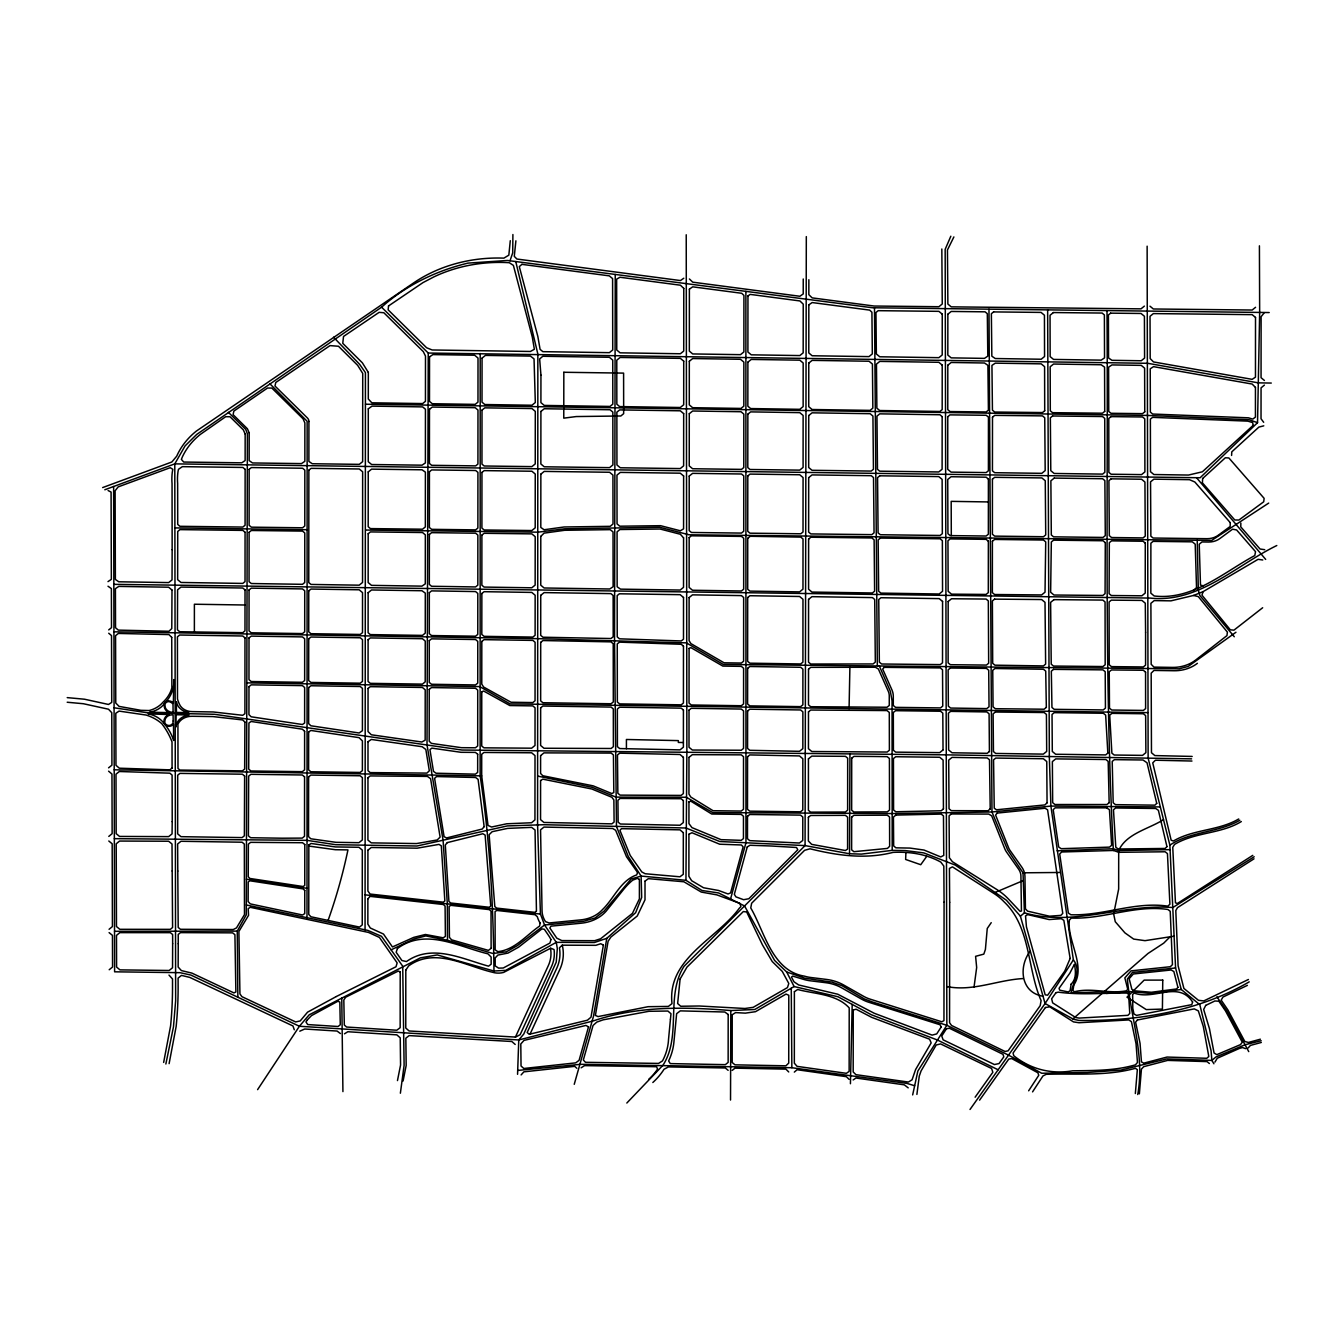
<?xml version="1.0" encoding="UTF-8"?>
<svg xmlns="http://www.w3.org/2000/svg" width="1344" height="1344" viewBox="0 0 1344 1344"><rect width="100%" height="100%" fill="white"/><g stroke="black" fill="none" stroke-linecap="round" stroke-linejoin="round"><path stroke-width="1.5" d="M194.376 631.932L194.393 604.229L245.011 605.002M307.003 917.683L307.138 421.277L269.926 383.83M481.69 775.942L481.706 754.286L483.958 752.455L531.636 752.791L535.013 755.597L534.946 819.84L531.586 822.746L506.671 823.788L491.568 827.03L488.023 825.434L481.673 775.774M626.422 748.709L626.422 739.486L678.334 740.611L678.334 742.442L683.39 742.526M686.23 234.763L686.868 751.901L685.944 880.303L702.005 890.501L718.586 892.954L744.559 905.957L774.564 960.389L786.677 971.981L794.119 986.546L838.001 996.761L871.382 1014.754L937.49 1040.054L998.138 1069.79M730.531 1100.047L730.8 1010.554C684.818 1006.774 637.19 1005.934 593.04 1021.003L518.767 1039.97L299.393 1026.262L190.848 975.055L179.995 972.67L114.61 971.813L113.635 486.494M803.242 278.998L803.225 293.933L799.898 296.268L692.731 282.173L689.405 278.964M808.853 279.72L808.836 294.672L812.162 297.881L874.087 306.029L938.902 306.718L942.262 303.979L941.825 248.993M114.341 838.656L307.037 840.353L335.664 844.704L416.976 846.014L507.31 825.922L543.816 824.712L685.978 828.005L719.796 841.512L805.073 845.594L849.526 853.759L861.454 854.112L892.198 850.366L892.046 700.762L890.35 691.303L879.329 665.969M365.064 929.83L365.434 372.624L359.638 364.342L333.547 337.21M165.866 1064.011L173.477 1026.799L175.644 1000.742L174.787 463.865L185.069 445.922L196.728 434.414L381.578 307.188L428.249 353.035L427.006 744.778L443.083 840.202L447.317 903.588L447.502 940.279L492.878 953.484L506.302 951.821L517.356 945.655L544.572 925.008L583.666 921.262L595.022 918.019L603.96 911.198L631.126 879.01L641.122 876.07L685.944 880.303M849.526 853.759L849.946 753.766M615.233 274.445L614.544 640.836L616.476 826.392L628.219 856.414L641.122 876.07L641.676 897.439L635.645 912.677L606.782 938.33L594.401 942.514L556.282 942.346L505.764 970.351L493.97 971.023L437.254 954.929L420.37 957.869L309.238 1014.787L299.393 1026.262L257.594 1089.648M512.904 234.528L512.719 252.823L509.998 260.803M104.798 489.77L174.787 463.865L1200.125 477.758L1257.53 422.688L1259.664 312.43L1259.412 245.818M849.072 708.691L849.929 665.683M850.433 1083.734L852.197 1004.405M1240.865 523.085L1240.764 526.882L1260.05 549.007L1264.738 549.696M517.558 1074.31L518.767 1039.97L523.757 1034.057L556.231 962.119L557.323 948.595L556.282 942.346L544.572 925.008L540.439 914.071L537.583 824.93L537.852 354.026L515.76 261.559M905.906 852.617L905.638 859.454L920.741 864.713L926.772 856.296M510.283 240.694L508.838 255.158L503.882 258.132A133.946 110.258 2.6 0 0 413.952 282.694L196.375 431.071A82.572 67.956 2.6 0 0 176.736 456.137L171.83 462L102.648 487.586M515.894 240.811L514.282 256.368L516.936 259.039L680.467 280.56L683.794 278.225M1231.591 455.448L1231.793 451.853L1258.891 427.09L1263.78 425.83M1137.73 1094.537C1144.903 1055.342 1130.657 1017.61 1127.398 979.02L1132.354 972.468L1175.58 967.982L1181.258 989.486L1199.806 1004.69L1211.078 1050.739L1211.851 1060.399L1213.918 1063.776M1135.344 1093.529L1137.343 1069.639L1135.378 1068.312C1106.431 1076.292 1075.922 1073.369 1046.254 1074.31L1042.961 1075.939L1032.562 1091.882M1139.359 1093.865L1141.442 1069.068L1143.744 1066.666L1167.634 1060.399L1207.063 1061.609L1209.382 1063.524M916.894 1094.419L919.262 1076.141L921.077 1070.916L936.214 1044.994L940.582 1043.918L991.603 1068.497L992.846 1072.277L975.122 1097.208M400.378 1093.226L404.107 1065.338L402.713 966.202L381.494 936.298L367.886 930.418L246.322 904.982M974.014 987.235L976.668 967.495L975.593 956.323L983.825 954.122L985.404 949.435L987.252 928.469L991.234 922.656M606.782 938.33L593.527 1016.148L574.241 1084.322M163.649 1062.432L170.587 1025.875A570.276 469.426 2.6 0 0 172.519 987.554L172.519 978.986L168.991 975.089M169.109 1063.642L176.148 1026.497A575.887 474.029 2.6 0 0 178.13 987.638L178.097 978.13L181.474 975.391L189.756 977.39L292.958 1025.959L294.286 1029.756M397.471 1080.593L400.562 1065.019L400.226 1037.837L396.833 1034.846L347.827 1031.738L344.467 1033.822M403.082 1080.996L406.174 1065.456L405.838 1038.19L409.147 1035.602L511.829 1041.499L515.206 1044.456M912.66 1094.906L917.868 1071.017L946.848 1025.287L945.168 249.346L950.83 236.225M730.565 898.951L745.954 842.755L745.886 291.362M1262.772 559.994L1258.085 559.322L1203.098 591.646L1201.956 595.174L1230.331 629.815L1233.926 630.168L1262.671 607.74M1169.364 937.524L1163.702 943.169L1148.011 953.467L1072.915 1018.92M1029.991 951.434C1018.231 967.176 1020.919 992.712 1042.927 996.206M515.424 1037.081L548.318 965.647A41.479 34.154 2.6 0 0 550.486 948.326M530.057 1034.107L559.86 969.394A53.827 44.302 2.6 0 0 562.279 945.185M953.887 236.93L947.453 249.95L947.873 304.046L951.233 306.852L1141.022 308.851L1144.382 306.113M237.854 997.248L237.25 931.123L246.305 914.76L247.38 433.759L245.75 429.391L228.396 412.339M1214.926 1062.13L1217.244 1058.266L1239.504 1048.387L1242.545 1047.564L1245.586 1048.656M1047.648 309.876L1049.328 756.538L1050.89 806.081L1073.369 959.885L1045.078 1003.531L970.015 1109.472M1028.647 1090.807L1038.778 1075.267L1037.854 1072.747L1011.746 1058.585L1008.773 1059.072L979.591 1100.148M1264.183 312.833L1261.109 316.697L1261.058 377.698L1264.418 380.47M1248.156 1047.967L1250.424 1045.414L1261.327 1042.457M521.119 1074.914L523.874 1071.84L574.711 1066.346L576.845 1068.278M626.825 1103.038L662.962 1065.254C681.878 1036.006 665.263 995.753 684.029 966.319L805.073 845.594L806.316 236.594M1193.388 590.654L1196.53 587.58L1195.202 544.186L1192.33 541.834L1153.135 541.363L1150.884 543.178L1150.834 593.158L1154.194 595.98C1192.666 600.482 1223.342 572.527 1254.792 555.542L1255.531 551.678L1236.598 529.956L1232.566 529.2L1219.814 538.591A16.817 13.843 2.6 0 1 1208.542 542.035L1201.973 541.951L1199.234 544.236L1200.494 585.11L1203.266 585.833M794.321 1072.109L797.093 1069.723L846.367 1076.678L849.139 1079.366M1249.214 981.859C1197.739 1011.797 1137.763 1021.154 1078.963 1020.449L1073.503 1019.256L1045.078 1003.531L1020.415 916.205L1024.414 912.862C1073.654 927.108 1123.03 903.454 1172.774 907.553L1254.187 856.75M109.082 929.292L112.426 926.537L112.174 843.797L108.797 841.008M108.797 836.405L112.14 833.633L111.955 774.043L108.595 771.17M1264.418 385.09L1261.058 387.862L1261.025 418.74L1263.679 422.302M109.2 969.746L112.56 967.025L112.459 935.39L109.099 932.618M1255.582 307.289L1252.188 310.027L1153.354 308.986L1149.977 306.18M108.713 629.899L111.502 627.665L111.384 588.588L108.007 586.236M732.178 1070.412L734.983 1068.161L785.921 1069.135L788.726 1071.958M108.578 767.844L111.922 765.173L111.77 712.706L108.494 709.212L83.412 703.735L67.2 702.24M536.458 911.148L534.811 912.341L496.591 908.09L494.81 906.528L489.132 834.691L492.19 831.684L507.595 828.391L531.636 827.366L535.046 830.004L536.441 910.795M1235.959 632.251L1188.214 666.439L1179.158 668.825L723.358 664.474L686.364 642.869L539.146 638.686L113.921 631.814M853.171 1079.938L855.943 1078.022L904.327 1084.843L908.208 1087.867M107.99 581.616L111.35 579.365L111.082 492.072L108.091 490.543M1268.702 503.093L1211.65 540.422L689.018 534.778L659.77 527.268L564.631 528.797L538.02 532.174L365.669 530.04M581.129 1067.808L584.573 1065.624L656.561 1066.716L657.569 1069.068A60.766 50.014 2.6 0 1 648.665 1079.366M1252.776 855.372L1177.294 903.521L1175.446 902.798L1172.758 847.325L1174.505 844.452C1195.018 832.003 1220.99 834.036 1241.318 821.554M1254.019 858.816L1177.478 907.637L1175.798 910.594L1178.1 965.782L1183.896 988.445L1198.512 1000.339L1203.804 1000.91L1248.425 979.49M1276.8 545.53C1236.11 565.286 1198.562 603.372 1150.178 598.08L113.82 584.338M794.119 986.546L754.774 1009.495L730.8 1010.554M1175.58 967.982L1169.868 845.124C1191.036 831.046 1218.235 832.793 1239.84 820.26M336.202 996.593L307.574 1012.15L300.199 1020.936L295.646 1021.944L241.937 996.677L239.938 993.905L238.896 931.442L248.556 915.331L248.186 908.678L250.253 907.301L368.458 932.417L379.411 937.44L397.152 962.909L395.993 966.756L336.386 996.492M1238.698 818.966C1218.756 830.844 1193.539 829.13 1173.413 841.008L1171.162 840.218L1152.732 762.854L1155.437 760.217L1191.96 761.04M1163.501 819.638C1148.734 829.046 1126.289 833.465 1118.695 850.534L1118.662 889.022L1113.672 914.004L1115.268 921.732L1124.945 932.887L1133.681 939.086L1145.021 940.666L1174.102 936.18M1247.383 985.37L1222.939 997.08L1221.175 1000.104L1227.946 1010.016L1244.813 1041.482L1248.391 1042.457L1260.386 1039.198M391.104 949.838L414.372 938.868L425.796 935.928L447.502 940.279M299.779 1031.184L304.752 1029L337.075 1031.05L340.435 1033.57M995.4 892.315L1023.288 880.555M1193.522 595.459L1198.31 596.618L1227.391 632.117L1226.954 635.611L1195.757 659.971A33.634 27.686 2.6 0 1 1172.388 667.397L1153.975 667.111L1151.17 664.306L1150.884 603.322L1154.227 600.6L1170.943 600.852L1193.522 595.459L1203.098 591.646M1261.176 1040.726L1245.031 1044.758L1215.984 1056.938L1211.851 1060.399L1166.911 1058.887L1120.896 1070.076L1087.246 1072.495L1041.684 1073.251L1008.521 1055.124L946.848 1025.287L872.054 1001.851L864.377 998.962L842.1 985.74L831.986 982.111L805.056 978.264L786.677 971.981M1023.086 978.566C997.332 979.978 972.888 991.754 946.764 986.563M1181.258 989.486L1151.119 993.518L1129.918 991.603L1106.566 993.418L1101.761 991.872L1071.269 992.813C1072.646 981.91 1082.004 970.855 1073.369 959.885M517.692 1070.446L580.81 1064.297L791.851 1067.724L906.847 1083.382L914.659 1085.734M1057.09 850.802L1113.269 848.719L1118.695 850.534L1170.07 849.66M988.982 309.17L991.973 811.978L1007.63 849.878L1023.019 872.81L1060.097 872.474M114.526 931.308L237.25 931.123M1107.07 807.862L1055.174 807.828L1053.209 809.676L1058.669 846.989L1061.172 848.686L1109.506 847.123L1111.639 845.275L1109.438 809.71L1106.633 807.862M1113.907 850.45L1061.659 851.995L1059.694 853.978L1068.362 913.03L1070.866 914.76C1103.76 915.919 1134.571 901.32 1167.751 906.142L1169.902 904.277L1167.449 853.608L1165.13 851.777L1118.796 852.314L1113.101 850.315M1160.309 806.921L1050.89 806.081L991.973 811.978L892.214 813.557L712.757 812.599L686.347 797.244L615.922 797.11L592.301 787.349L537.734 776.11M428.249 353.035L1147.759 363.3L1258.303 382.855L1271.29 383.057M1269.206 312.547L872.441 307.759L507.41 260.467L467.93 263.122A193.586 159.348 2.6 0 0 381.578 307.188M174.888 527.906L307.121 529.704M988.378 501.934L951.182 501.362L951.3 535.601M246.826 682.87L479.741 686.599L510.031 703.886L1147.776 712.622M892.198 850.366L905.234 850.567L923.798 852.919L955.214 865.066L1006.404 900.228L1020.415 916.205M365.484 404.225L1147.474 415.43L1248.979 419.681L1257.53 422.688M1191.59 758.856L946.26 754.858L461.966 750.036L214.385 714.286L147.37 712.757L114.072 707.784M114.206 769.81L480.127 775.841C490.073 840.487 493.282 905.772 493.97 971.023M1192.162 756.437L1154.849 755.58L1151.472 752.741L1151.17 673.159L1153.975 670.438L1174.018 670.74A33.634 27.686 2.6 0 0 1197.386 663.314M67.217 697.62L84.504 699.216L108.478 704.458L111.737 702.408L111.518 635.594L108.713 633.226M308.834 846.065L335.311 849.71L347.945 849.895A780.494 642.449 2.6 0 1 328.087 920.422M365.131 894.852L540.439 914.071M246.372 879.228L307.02 888.317M728.146 1070.345L725.34 1067.976L668.455 1066.901L664.037 1069.253A79.464 65.402 2.6 0 1 652.831 1082.508M1196.53 477.708L1265.678 559.406M1234.296 636.754L1199.873 595.526L1198.327 590.117L1197.218 540.271M1216.874 996.811L1226.669 1010.873L1248.744 1051.613M1169.868 845.124L1148.129 758.15L1147.138 246.17M1113.269 848.719C1103.978 669.514 1108.279 490.006 1107.002 310.598M1023.019 872.81L1024.414 912.862M341.762 997.886L342.922 1091.614M877.313 665.952L874.49 307.793M480.127 775.841L480.194 353.506M791.263 988.21L791.851 1067.724M172.183 870.979L172.586 927.494L170.352 929.342L119.834 929.309L116.474 926.537L116.206 843.814L119.566 841.058L168.638 841.226L172.015 844.015L172.183 870.979M177.778 871.046L178.198 927.444L180.449 929.292L233.268 929.527L236.494 927.898L244.49 914.575L244.339 844.099L242.105 842.218L180.97 841.277L177.626 843.998L177.778 871.046M244.978 637.862L244.91 713.698L242.693 715.294L213.242 711.967L192.242 711.614A13.255 10.903 2.6 0 1 179.424 704.189A40.135 33.046 2.6 0 1 177.492 698.964L177.425 636.838L179.676 635.023L242.743 635.998L244.978 637.862M245.028 589.898L244.978 630.857L242.743 632.671L179.676 631.714L177.442 629.832L177.593 589.798L180.97 587.076L242.777 588.017L245.028 589.898M245.062 532.258L245.028 581.599L242.777 583.414L180.986 582.473L177.643 579.65L177.727 531.451L179.962 529.62L242.827 530.393L245.062 532.258M245.129 469.325L245.078 525.235L242.827 527.066L179.962 526.31L177.71 524.429L177.643 483.454A76.961 63.353 2.6 0 1 178.046 471.425L178.45 469.342L182.364 466.654L242.878 467.443L245.129 469.325M245.162 433.994L245.129 460.555L241.769 462.823L183.708 462.05L181.39 459.396L182.246 457.212A76.961 63.353 2.6 0 1 200.323 434.414L225.658 416.724L230.009 416.741L243.348 429.895L245.162 433.994M248.976 686.666L248.942 714.605L251.16 716.789L302.4 724.517L304.618 723.005L304.651 687.506L302.417 685.625L251.21 684.852L248.976 686.666M249.01 637.93L248.976 679.644L251.21 681.526L302.417 682.298L304.651 680.501L304.685 638.786L302.45 636.905L251.261 636.115L249.01 637.93M249.06 589.966L249.026 630.907L251.261 632.789L302.45 633.578L304.702 631.764L304.735 590.806L302.501 588.924L251.294 588.151L249.06 589.966M249.11 532.308L249.06 581.65L251.294 583.531L302.501 584.321L304.735 582.506L304.786 532.98L302.534 531.098L251.345 530.494L249.11 532.308M249.161 469.375L249.11 525.286L251.345 527.167L302.551 527.789L304.786 525.958L304.836 470.114L302.602 468.233L251.395 467.561L249.161 469.375M249.194 432.835L249.161 460.606L252.521 462.958L301.476 463.596L304.853 461.328L304.87 422.923L303.072 418.824L271.858 388.063L267.49 388.046L233.839 411.113L233.1 414.658L247.38 428.736L249.194 432.835M304.567 776.849L304.517 836.254L302.282 838.102L282.072 838.202L250.639 837.732L248.405 835.85L248.657 776.126L250.908 774.312L302.333 774.984L304.567 776.849M304.618 731.371L304.584 769.843L302.333 771.658L250.925 770.986L248.69 769.104L248.926 722.971L251.143 721.476L302.4 729.204L304.618 731.371M304.752 890.518L304.735 913.601L302.551 914.995L250.303 903.89L248.136 901.572L248.22 881.916L249.883 880.79L303.089 888.888L304.752 890.518M304.786 844.553L304.752 885.41L303.106 886.536L249.883 878.455L248.237 876.809L248.371 844.15L250.622 842.352L302.551 842.722L304.786 844.553M308.616 776.899L308.549 836.606L310.766 838.774L336 842.335L358.949 842.688L362.326 839.966L362.376 777.655L360.142 775.774L336 775.421L310.85 775.085L308.616 776.899M308.65 731.976L308.616 769.894L310.85 771.758L360.142 772.447L362.376 770.633L362.41 740.93L359.083 737.654L310.867 730.464L308.65 731.976M308.683 687.574L308.65 723.61L310.867 725.777L359.1 732.984L362.41 730.716L362.443 688.38L360.209 686.515L310.934 685.759L308.683 687.574M308.734 638.837L308.683 680.551L310.934 682.433L360.209 683.189L362.46 681.374L362.494 639.66L360.259 637.778L310.968 637.022L308.734 638.837M308.767 590.873L308.734 631.831L310.968 633.696L360.259 634.452L362.494 632.638L362.527 592.62L359.167 589.798L311.018 589.058L308.767 590.873M308.868 470.165L308.767 582.557L311.018 584.438L359.184 585.178L362.544 582.456L362.645 471.794L359.285 468.972L311.119 468.35L308.868 470.165M308.918 421.495L308.885 461.395L312.245 463.747L359.285 464.352L362.645 461.63L362.729 373.43L357.672 365.35L338.486 346.248L330.019 345.61L275.772 382.502L274.982 386.014L307.322 417.883A6.72 5.544 2.6 0 1 308.918 421.495M308.834 845.006L308.767 914.458L310.951 916.776L359.52 927.091L362.242 924.907L362.309 850.114L358.949 847.291L335.563 846.938L311.052 843.478L308.834 845.006M367.87 898.884L367.853 924.118L370.322 928.015L383.477 934.046L392.448 946.949L413.75 937.373L425.41 934.483L443.218 937.81L445.385 936.382L445.082 906.074L443.402 904.512L370.104 896.364L367.87 898.884M367.92 850.198L367.886 891.022L370.104 894.046L443.268 902.177L444.847 900.967L441.319 845.863L439.018 844.385L417.178 848.182L371.28 847.493L367.92 850.198M367.97 777.739L367.92 840.05L371.28 842.873L416.539 843.562L437.203 839.966L440.11 837.11L430.601 778.73L427.426 776.412L370.222 775.925L367.97 777.739M368.004 741.737L367.987 770.717L370.222 772.598L426.888 773.102L429.324 770.818L425.846 749.498L422.167 746.726L371.33 739.452L368.004 741.737M368.054 688.481L368.021 731.539L371.33 734.782L421.831 742.006L425.158 740.174L425.208 689.808L422.402 687.456L370.306 686.666L368.054 688.481M368.105 639.744L368.054 681.458L370.306 683.34L422.402 684.13L425.208 681.862L425.242 641.071L422.436 638.719L370.339 637.93L368.105 639.744M368.138 592.704L368.105 632.722L370.339 634.603L422.453 635.393L425.258 633.125L425.292 593.107L421.932 590.738L371.498 589.982L368.138 592.704M368.189 533.736L368.155 582.54L371.515 585.362L421.932 586.135L425.292 583.867L425.342 534.878L422.537 532.526L370.44 531.922L368.189 533.736M368.239 471.862L368.189 526.73L370.44 528.595L422.537 529.2L425.342 526.932L425.393 472.147L422.033 469.795L371.599 469.14L368.239 471.862M368.29 408.845L368.256 461.714L371.616 464.52L422.033 465.175L425.393 462.924L425.443 409.248L422.638 406.896L372.019 406.123L368.29 408.845M368.323 372.389L368.306 399L371.834 402.797L422.638 403.57L425.443 401.318L425.494 356.093L423.31 351.641L383.846 312.749L379.109 312.346L343.526 336.454L342.77 343.342L362.376 362.83L368.323 372.389M400.21 971.93L400.159 1027.673L396.799 1030.226L346.584 1027.034L344.316 1025.035L343.829 999.986L345.694 997.198L398.311 971.04L400.21 971.93M405.804 970.066L405.77 1028.026L409.114 1030.982L515.575 1037.081L520.128 1034.712L551.46 966.655A44.856 36.91 2.6 0 0 554.064 949.553L550.738 948.192L503.58 972.434A16.817 13.843 2.6 0 1 492.458 972.25C465.394 965.849 434.885 947.016 408.677 965.882L405.804 970.066M429.24 689.405L429.19 741.216L431.407 743.383L461.412 747.684L475.44 747.785L477.691 745.954L477.725 690.144L475.49 688.262L431.474 687.59L429.24 689.405M429.274 640.668L429.24 682.382L431.491 684.264L475.49 684.936L477.742 683.122L477.775 641.407L475.541 639.526L431.525 638.854L429.274 640.668M429.324 592.704L429.29 633.662L431.525 635.544L475.541 636.199L477.775 634.402L477.809 593.443L475.574 591.562L431.558 590.89L429.324 592.704M429.374 534.475L429.324 584.388L431.575 586.27L475.574 586.942L477.826 585.127L477.859 535.063L475.625 533.198L431.609 532.661L429.374 534.475M429.425 471.744L429.374 527.47L431.609 529.334L475.625 529.872L477.876 528.058L477.926 472.382L475.675 470.501L431.676 469.93L429.425 471.744M429.475 409.315L429.425 463.428L431.676 465.31L475.675 465.881L477.926 464.066L477.977 410.054L475.171 407.702L432.281 407.047L429.475 409.315M429.526 356.866L429.492 401.369L432.281 403.721L475.171 404.376L477.977 402.108L478.01 358.058L474.65 355.236L432.886 354.598L429.526 356.866M477.674 754.253L477.658 772.363L475.423 774.161L436.01 773.22L433.474 771.338L429.946 749.633L431.861 748.121L461.009 752.304L475.44 752.405L477.674 754.253M481.757 691.824L481.723 745.987L483.958 747.835L531.653 748.188L535.013 745.433L535.046 707.767L532.812 705.886L509.813 705.55L483.638 691.018L481.757 691.824M481.807 641.474L481.774 684.163L483.638 687.053L511.022 702.24L532.812 702.576L535.046 700.762L535.097 642.281L532.862 640.399L484.058 639.66L481.807 641.474M481.858 593.51L481.807 634.452L484.058 636.334L532.862 637.073L535.114 635.258L535.147 595.241L531.787 592.418L484.092 591.696L481.858 593.51M481.891 535.114L481.858 585.194L484.092 587.076L531.787 587.798L535.147 585.077L535.198 536.676L531.838 533.87L484.142 533.299L481.891 535.114M481.958 472.433L481.908 528.091L484.142 529.973L531.838 530.544L535.198 527.822L535.248 474.046L531.888 471.24L484.193 470.618L481.958 472.433M482.009 410.105L481.958 464.117L484.193 465.998L531.888 466.62L535.248 463.898L535.298 411.382L531.938 408.559L484.814 407.854L482.009 410.105M482.059 358.126L482.009 402.175L484.814 404.527L531.938 405.233L535.315 402.528L534.038 358.898L530.443 356.093L485.419 355.404L482.059 358.126M540.59 780.562L540.557 819.622L543.917 822.461L611.873 823.855L614.107 822.058L613.872 799.949L611.839 797.261L591.83 788.995L542.774 779.15L540.59 780.562M540.607 755.63L540.59 773.455L542.774 775.74L593.174 785.854L611.806 793.548L613.805 792.54L613.435 754.958L611.167 753.094L543.967 752.875L540.607 755.63M540.658 707.851L540.624 745.466L543.984 748.255L611.15 748.49L613.385 746.642L613.318 708.96L611.083 707.078L542.892 706.037L540.658 707.851M540.708 642.365L540.658 700.846L542.892 702.727L611.066 703.752L613.318 701.938L613.217 643.776L610.966 641.861L542.942 640.55L540.708 642.365M540.742 595.325L540.708 635.342L542.959 637.224L610.966 638.534L613.2 636.754L613.133 595.493L610.882 593.611L544.118 592.603L540.742 595.325M540.792 536.357L540.758 585.161L544.118 587.983L609.756 588.991L613.116 586.723L613.032 531.922L610.226 529.654L564.631 530.292L544.102 533.131L540.792 536.357M540.859 474.13L540.809 527.436L544.102 529.754L564.11 526.982L610.21 526.327L613.015 523.992L612.931 475.07L609.571 472.265L544.219 471.408L540.859 474.13M540.91 411.466L540.859 463.966L544.219 466.788L609.554 467.645L612.914 464.923L612.83 412.104L610.025 409.752L544.27 408.744L540.91 411.466M540.943 375.127L540.91 402.612L544.27 405.418L610.008 406.426L612.814 404.158L612.746 360.108L609.37 357.286L542.791 356.278L539.65 358.982L540.943 375.127M563.825 372.271L563.774 418.152L576.24 416.556L620.861 415.985L623.666 413.65L623.599 373.111L563.825 372.271M639.408 879.413L639.391 898.867L632.453 913.366L600.617 938.767L594.686 940.682L561.792 940.582L556.769 938.129L549.847 927.982L550.956 926.15L581.28 923.194A36.557 30.089 2.6 0 0 605.942 911.4L624.17 888.737A74.323 61.186 2.6 0 1 632.722 880.152L637.392 878.354L639.408 879.413M645.019 881.126L645.002 899.825L637.241 916.037L610.898 937.054L608.11 941.237L595.392 1015.409L598.063 1016.585L648.144 1006.69L668.371 1006.421L672 1003.615C667.01 958.474 716.47 939.288 739.234 908.309L740.914 906.629L739.956 903.37L716.906 894.886L701.282 892.08L683.911 881.782L648.362 878.657L645.019 881.126M683.323 832.692L683.273 874.322L679.93 876.792L645.154 873.734L641.794 871.937L630.218 855.439L619.937 830.374L621.449 828.66L679.963 829.853L683.323 832.692M683.34 800.587L683.323 822.545L679.963 825.25L620.39 824.023L618.139 822.142L617.921 800.285L620.138 798.437L681.106 798.722L683.34 800.587M683.374 757.344L683.357 793.565L681.106 795.413L620.105 795.127L617.854 793.262L617.467 754.975L619.685 753.178L680.014 754.488L683.374 757.344M683.424 710.035L683.39 747.18L680.03 749.885L619.668 748.558L617.417 746.676L617.35 709.027L619.601 707.213L681.19 708.154L683.424 710.035M683.474 646.195L683.424 703.013L681.19 704.827L619.584 703.886L617.35 702.005L617.249 643.91L619.483 642.146L681.24 644.28L683.474 646.195M683.525 597.492L683.491 639.19L681.24 640.954L619.483 638.82L617.232 636.905L617.165 595.61L619.399 593.796L680.165 594.67L683.525 597.492M683.575 537.852L683.525 587.345L680.165 590.05L620.525 589.142L617.148 586.79L617.064 531.871L619.853 529.536L660.072 529.015L680.35 534.257L683.575 537.852M683.626 475.994L683.575 528.847L680.35 530.779L660.593 525.689L619.853 526.21L617.047 523.925L616.963 475.121L620.323 472.399L680.266 473.189L683.626 475.994M683.676 413.633L683.626 465.847L680.266 468.569L620.323 467.779L616.946 464.974L616.862 412.154L619.651 409.903L680.316 410.81L683.676 413.633M683.726 361.183L683.693 404.779L680.316 407.501L619.651 406.577L616.846 404.225L616.778 360.175L620.138 357.454L680.366 358.361L683.726 361.183M683.777 288.422L683.726 351.036L680.366 353.758L620.122 352.834L616.762 350.011L616.644 279.132L619.97 277.25L680.45 285.214L683.777 288.422M688.918 834.254L688.884 876.305L691.639 880.706L703.55 887.762L718.586 890.484L728.028 893.962L730.582 892.92L743.131 846.838L741.367 844.973L719.678 844.217L691.942 832.742L688.918 834.254M688.951 801.864L688.934 823.586L691.958 827.618L721.022 839.647L741.199 840.336L743.45 838.572L743.467 816.262L741.233 814.397L711.749 814.027L690.766 801.142L688.951 801.864M688.985 757.411L688.951 794.069L690.766 797.026L713.059 810.718L741.233 811.07L743.467 809.256L743.518 756.706L741.283 754.858L692.345 754.656L688.985 757.411M689.018 710.119L689.002 747.264L692.362 750.036L741.283 750.238L743.518 748.406L743.551 710.942L741.317 709.061L691.27 708.305L689.018 710.119M689.086 648.43L689.035 703.097L691.27 704.978L741.317 705.734L743.568 703.92L743.602 668.254L741.35 666.372L722.82 666.086L690.934 647.64L689.086 648.43M689.119 597.576L689.086 640.702L690.934 643.625L724.063 662.794L741.35 663.046L743.602 661.231L743.652 597.492L741.418 595.61L692.496 594.854L689.119 597.576M689.17 537.617L689.136 587.429L692.496 590.251L741.418 590.99L743.669 589.176L743.702 538.272L741.468 536.407L691.421 535.802L689.17 537.617M689.22 476.078L689.186 530.594L691.421 532.476L741.468 533.081L743.719 531.25L743.753 475.86L741.518 473.995L692.597 473.357L689.22 476.078M689.287 413.717L689.237 465.914L692.597 468.737L741.518 469.375L743.77 467.561L743.82 414.086L741.014 411.734L692.647 411.012L689.287 413.717M689.321 361.267L689.287 404.863L692.647 407.686L741.014 408.425L743.82 406.157L743.854 362.107L740.494 359.285L692.698 358.546L689.321 361.267M689.388 289.162L689.338 351.12L692.698 353.942L740.494 354.665L743.87 351.943L743.921 295.411L741.703 293.278L692.714 286.826L689.388 289.162M728.179 1014.502L728.146 1062.398L725.34 1064.65L670.27 1063.608L668.623 1060.97A80.119 65.94 2.6 0 0 673.915 1042.138L676.637 1013.678L680.266 1010.873L724.836 1012.015L728.179 1014.502M732.228 1014.737L732.178 1062.482L734.983 1064.834L785.921 1065.809L788.726 1063.087L788.794 995.266L786.055 994.073L755.462 1011.696L745.332 1013.141L735.588 1012.603L732.228 1014.737M747.499 816.312L747.482 838.723L749.717 840.638L799.394 843.024L802.754 840.454L802.788 817.001L800.537 815.119L749.75 814.498L747.499 816.312M747.55 756.722L747.499 809.306L749.75 811.171L800.537 811.81L802.788 809.978L802.838 758.772L799.478 755.933L749.801 754.925L747.55 756.722M747.6 711.01L747.566 748.423L749.801 750.305L799.478 751.33L802.838 748.625L802.872 711.85L800.638 709.968L749.834 709.195L747.6 711.01M747.634 668.321L747.6 703.987L749.834 705.869L800.638 706.642L802.872 704.827L802.906 669.161L800.671 667.279L749.868 666.506L747.634 668.321M747.684 597.542L747.634 661.298L749.868 663.18L800.671 663.953L802.922 662.138L802.973 599.306L799.613 596.484L749.935 595.728L747.684 597.542M747.734 538.322L747.701 589.243L749.935 591.125L799.613 591.881L802.973 589.159L803.023 538.994L800.789 537.113L750.238 536.29L747.734 538.322M747.802 475.927L747.751 531.3L749.986 533.182L800.789 533.786L803.023 531.972L803.074 477.574L799.714 474.751L750.036 474.096L747.802 475.927M747.852 414.154L747.802 467.611L750.036 469.493L799.714 470.131L803.09 467.41L803.124 415.447L799.764 412.642L750.658 411.886L747.852 414.154M747.886 362.158L747.852 406.207L750.658 408.559L799.764 409.315L803.141 406.594L803.174 362.998L799.814 360.175L751.262 359.436L747.886 362.158M747.953 295.949L747.902 352.01L751.262 354.833L799.814 355.572L803.174 352.85L803.225 304.13L799.898 300.938L750.17 294.386L747.953 295.949M794.388 991.67L794.338 1063.205L797.11 1066.363L846.367 1073.318L849.139 1071.403L849.206 1007.916C836.59 993.972 814.968 994.106 797.698 989.503L794.388 991.67M808.382 817.32L808.366 840.991L811.658 844.368L845.393 850.517L847.594 849.072L847.627 817.186L845.376 815.338L810.634 815.472L808.382 817.32M808.433 758.873L808.399 810.314L810.634 812.146L845.376 812.011L847.627 810.163L847.678 758.167L845.426 756.319L811.793 756.118L808.433 758.873M808.483 711.883L808.45 748.726L811.81 751.514L887.158 752.035L889.392 750.204L889.291 712.454L887.04 710.573L810.718 710.035L808.483 711.883M808.517 669.194L808.483 704.861L810.718 706.709L887.04 707.246L889.274 705.432L889.258 695.89A16.817 13.843 2.6 0 0 888.216 691.118L878.388 669.01L875.364 667.262L810.751 667.346L808.517 669.194M808.567 599.39L808.517 662.172L810.751 664.02L873.079 663.953L875.314 662.105L874.709 599.474L872.441 597.593L811.944 596.669L808.567 599.39M808.618 539.062L808.584 589.243L811.944 592.066L872.39 592.973L874.625 591.175L874.121 539.851L871.87 537.97L810.869 537.23L808.618 539.062M808.685 477.641L808.634 532.039L810.869 533.921L871.836 534.643L874.054 532.829L873.516 477.574L871.265 475.692L812.045 474.919L808.685 477.641M808.735 415.548L808.685 467.494L812.045 470.299L871.214 471.072L873.449 469.258L872.928 416.052L870.106 413.7L812.095 412.826L808.735 415.548M808.769 363.082L808.735 406.678L812.095 409.5L870.072 410.374L872.844 408.122L872.424 364.056L869.03 361.234L812.146 360.377L808.769 363.082M808.819 304.87L808.786 352.934L812.146 355.757L868.98 356.614L872.323 353.892L871.92 312.245L869.686 310.111L812.162 302.551L808.819 304.87M851.659 817.169L851.626 849.811L853.86 851.693L887.443 848.417L889.644 846.283L889.56 817.018L887.326 815.186L853.894 815.304L851.659 817.169M851.71 758.201L851.659 810.146L853.894 811.994L887.309 811.86L889.543 810.012L889.409 758.52L887.174 756.638L872.374 756.47L853.944 756.37L851.71 758.201M853.238 1010.033L853.188 1071.958L855.943 1074.662L908.376 1082.054L912.072 1079.803L915.6 1069.555L931.174 1042.894L929.578 1039.198L871.634 1017.324L856.094 1009.21L853.238 1010.033M942.161 416.64L942.11 469.241L938.75 471.962L879.732 471.19L877.481 469.308L876.96 416.119L879.749 413.851L939.926 414.758L942.161 416.64M942.211 365.114L942.178 409.618L939.926 411.449L879.715 410.525L876.876 408.173L876.456 364.123L879.799 361.402L938.851 362.292L942.211 365.114M942.245 314.143L942.211 354.967L938.851 357.672L879.749 356.782L876.355 353.959L875.952 312.514L878.186 310.682L938.885 311.338L942.245 314.143M942.564 601.44L942.514 662.777L940.262 664.608L881.597 664.003L879.346 662.122L878.741 599.542L880.958 597.727L939.204 598.618L942.564 601.44M944.076 902.194L943.958 1020.6L941.858 1021.793L869.534 998.962A32.508 26.762 2.6 0 1 863.52 996.257L843.763 985.051A40.37 33.23 2.6 0 0 826.56 979.44L810.902 977.508A32.508 26.762 2.6 0 1 804.535 976.164C772.027 971.023 764.669 931.778 750.758 907.956L751.632 903.252L804.602 850.298L810.029 848.786C837.396 855.574 865.267 859.488 893.054 852.382C909.619 851.558 926.1 853.994 940.783 862.075L943.824 866.09L944.076 902.194M947.772 416.707L947.722 469.308L951.082 472.13L986.16 472.584L988.411 470.77L988.445 417.144L986.21 415.279L950.006 414.876L947.772 416.707M947.806 365.198L947.772 409.685L950.006 411.55L986.194 411.953L988.411 410.122L987.907 365.35L984.514 362.998L951.182 362.477L947.806 365.198M947.856 314.194L947.822 355.051L951.182 357.874L984.463 358.378L987.806 356.11L987.319 313.69L985.068 311.825L951.216 311.455L947.856 314.194M948.175 601.49L948.125 662.827L950.359 664.709L986.429 665.078L988.663 663.247L988.327 600.919L986.076 599.054L951.535 598.752L948.175 601.49M949.67 902.261L949.57 1022.666L951.518 1025.455L1005.026 1051.462L1008.084 1050.84L1040.189 1005.682L1041.096 1000.608C1027.068 968.722 1030.898 927.091 1004.002 901.757A56.062 46.15 2.6 0 0 993.166 892.97L952.459 866.88L949.435 868.409L949.67 902.261M988.361 541.229L988.31 592.62L986.076 594.434L951.518 594.149L948.158 591.343L947.957 540.742L950.191 538.91L986.126 539.347L988.361 541.229M988.394 479.086L988.361 534.206L986.126 536.021L950.191 535.601L947.94 533.719L947.738 479.472L951.082 476.734L986.16 477.204L988.394 479.086M992.393 541.279L992.359 592.654L994.594 594.518L1041.634 594.922L1045.027 592.183L1045.716 541.918L1043.498 540.036L994.644 539.448L992.393 541.279M992.426 479.136L992.41 534.257L994.644 536.122L1043.482 536.726L1045.716 534.895L1045.262 480.749L1041.886 477.926L994.678 477.322L992.426 479.136M992.494 417.194L992.443 470.82L994.678 472.702L1041.835 473.323L1045.178 470.585L1044.742 417.749L1042.49 415.884L994.728 415.363L992.494 417.194M1145.273 543.11L1145.239 593.057L1141.879 595.795L1111.337 595.526L1109.102 593.662L1109.321 542.69L1111.572 540.859L1143.038 541.246L1145.273 543.11M1145.558 672.151L1145.609 708.607L1143.374 710.422L1111.74 710.035L1109.489 708.154L1109.237 671.782L1111.471 669.95L1143.324 670.27L1145.558 672.151M1145.592 632.318L1145.575 665.129L1143.324 666.943L1111.454 666.624L1109.22 664.759L1109.086 601.978L1111.337 600.146L1141.896 600.415L1145.29 603.204L1145.592 632.318M1255.447 387.408L1255.43 417.094L1252.776 419.093L1248.442 417.816L1152.598 414.036L1150.363 412.07L1150.229 368.827L1153.522 366.643L1252.154 384.048L1255.447 387.408M1255.514 317.436L1255.464 377.16L1252.154 379.344L1153.505 361.939L1150.195 358.579L1150.027 316.327L1153.37 313.589L1252.154 314.647L1255.514 317.436M172.15 549.696L172.032 579.886L168.655 582.59L118.759 581.784L115.382 579.432L115.114 490.795L118.154 486.898L170.218 467.695L172.805 469.308L172.267 472.382A82.572 67.956 2.6 0 0 172.049 483.689L172.15 549.696M244.625 776.076L244.373 835.783L242.122 837.598L180.986 836.674L177.66 833.851L177.694 775.202L179.945 773.388L242.39 774.194L244.625 776.076M1105.289 542.64L1105.07 593.628L1102.819 595.459L1053.965 595.022L1050.638 592.234L1051.327 541.985L1053.595 540.17L1103.054 540.758L1105.289 542.64M171.73 637.409L171.864 687.826A38.842 31.97 2.6 0 1 162.994 702.206A26.762 22.042 2.6 0 1 149.184 710.539L140.935 710.321L119.078 706.39L115.769 703.03L115.567 635.695L118.356 633.444L168.941 634.586L171.73 637.409M171.998 590.033L171.78 628.555L168.958 631.26L118.339 630.118L115.534 627.749L115.416 588.655L118.776 586.404L168.638 587.21L171.998 590.033M172.654 943.673L172.536 967.747L169.159 970.486L119.969 969.881L116.592 967.075L116.491 935.39L119.851 932.635L170.369 932.669L172.62 934.517L172.654 943.673M178.248 943.757L178.147 967.042L181.373 970.586L191.89 973.106L233.94 992.914L235.872 991.99L234.914 934.702L232.646 932.854L180.466 932.618L178.214 934.466L178.248 943.757M244.894 722.047L244.658 769.054L242.407 770.868L179.928 770.062L177.996 768.449L177.929 724.198A15.036 12.382 2.6 0 1 192.31 716.285L212.906 716.57L242.676 719.947L244.894 722.047M1162.762 980.112L1162.409 1009.092L1146.264 1009.596L1126.994 997.198L1144.164 980.112L1162.762 980.112M172.217 821.671L172.066 833.868L168.655 836.623L119.549 836.438L116.172 833.65L115.987 774.178L119.347 771.506L169.848 773.17L172.099 775.085L172.217 821.671M176.131 714.722L175.946 727.003A15.775 12.986 2.6 0 1 189.017 714.991L176.131 714.722M173.779 679.61L173.376 703.366A4.872 4.015 2.6 0 0 167.378 701.131A4.872 4.015 2.6 0 0 164.186 705.785A9.425 7.762 2.6 0 0 169.025 712.622L149.638 712.219A23.15 19.051 2.6 0 0 165.06 702.626A40.639 33.449 2.6 0 0 173.779 679.61M1230.264 522.665L1230.163 526.462L1218.252 535.248A16.817 13.843 2.6 0 1 1206.979 538.692L1153.118 538.037L1150.867 536.172L1150.548 481.858L1153.891 479.153L1189.507 479.69L1194.85 482.009L1230.264 522.665M1202.645 478.498L1202.393 482.815L1234.766 519.977L1238.899 520.044L1263.713 501.782L1264.133 498.355L1228.853 457.951L1225.342 457.766L1202.645 478.498M670.438 1019.222L668.522 1039.517A73.332 60.362 2.6 0 1 662.508 1060.886L658.543 1063.423L585.497 1062.314L583.33 1060.03L593.057 1025.472L596.753 1022.129L603.036 1019.861L648.917 1011.293L667.901 1011.041L670.992 1013.746L670.438 1019.222M680.098 979.037L677.645 1003.531L680.736 1006.253L699.199 1006.001L744.946 1008.487L753.211 1007.328L787.45 987.588L788.794 983.472L782.275 971.41L772.229 961.548L762.418 944.815L746.71 912.005L743.35 911.534L686.952 967.126L680.098 979.037M388.534 305.945L388.147 309.826L426.636 347.777L432.163 349.978L530.393 351.473L534.358 349.272L532.291 337.042L513.391 265.39L509.292 262.702A132.737 109.25 2.6 0 0 433.726 276.965L422.974 282.61L388.534 305.945M1071.134 984.178L1070.093 990.746L1068.194 991.939L1059.71 990.175L1059.072 988.327L1069.841 973.174L1074.444 964.27C1075.754 971.04 1076.527 978.919 1071.134 984.178M1073.839 984.934L1072.949 990.562L1074.394 991.754C1091.815 987.353 1109.018 994.207 1126.423 990.797L1127.75 989.285L1124.844 977.878L1131.077 970.855L1170.305 966.722L1172.455 964.639L1170.221 911.299L1167.902 909.468C1134.857 904.697 1104.146 919.296 1071.353 918.07L1069.438 920.018C1066.481 939.859 1086.523 966.235 1073.839 984.934M603.389 945.017L591.007 1017.173L587.412 1020.214L529.183 1034.309L527.167 1032.511L556.702 968.369A50.45 41.53 2.6 0 0 559.423 947.806L562.229 945.185L595.829 945.319L600.667 943.74L603.389 945.017M540.187 923.16L539.566 926.083C526.226 935.273 514.87 949.805 497.885 951.653L495.163 949.872L495.062 911.635L496.742 910.442L534.996 914.693L537.314 916.675A33.634 27.686 2.6 0 0 540.187 923.16M747.247 846.989L734.345 894.314L735.924 896.868L743.618 899.707L748.826 898.733L797.782 849.794L796.538 847.493L771.439 846.014L749.969 845.258L747.247 846.989M588.504 1026.883L579.079 1060.332L575.686 1062.869L523.841 1068.48L521.035 1066.01L520.8 1043.952L523.992 1040.407L585.934 1025.422L588.504 1026.883M550.956 939.557L549.948 943.068L503.227 968.016L498.557 968.117L495.197 965.882L495.18 957.919L497.885 955.08L508.032 953.064L518.549 947.201L541.884 928.939L544.32 929.258L548.486 935.34A44.856 36.91 2.6 0 1 550.956 939.557M1192.598 1001.969L1191.775 1004.64L1136.52 1015.392L1133.95 1013.93L1132.807 1008.302L1132.639 994.358L1134.302 993.115C1154.278 1000.541 1178.251 980.33 1192.598 1001.969M397.404 948.528L396.161 952.274L401.923 960.54L406.459 961.548C432.062 943.404 462.034 958.877 488.527 966.168L491.165 964.202L491.131 957.046L487.939 953.82C458.606 946.798 425.561 927.612 397.404 948.528M637.594 872.525L636.703 874.91C620.726 880.27 614.006 898.43 602.616 909.468A32.508 26.762 2.6 0 1 580.742 919.884L549.125 922.975L545.496 921.614A28.039 23.066 2.6 0 1 542.052 910.829L540.557 829.853L543.95 827.081L612.696 828.492L615.653 830.29L626.522 856.783L637.594 872.525M1070.143 958.457L1064.717 971.174L1047.648 995.182L1045.195 994.846L1026.43 926.806L1025.539 915.953L1027.673 914.609L1049.16 919.565L1061.306 918.691L1063.843 920.354L1070.143 958.457M1205.702 1005.396L1203.67 1009.462L1209.449 1028.664L1214.069 1052.99L1216.807 1054.654L1240.546 1044.59L1242.259 1042.171L1225.543 1010.974L1218.874 1001.213L1214.875 1000.978L1205.702 1005.396M941.153 1027.051L936.718 1033.906L932.114 1035.115L874.188 1013.242L837.766 994.224L798.689 984.967L794.002 981.826L791.465 977.122L792.658 976.08L803.208 979.272A36.557 30.089 2.6 0 0 810.365 980.801L826.022 982.733A36.322 29.904 2.6 0 1 841.529 987.773L861.269 998.978A36.557 30.089 2.6 0 0 868.106 1002.053L940.094 1024.766L941.153 1027.051M946.428 1028.782L941.758 1036.006L943.118 1039.836L994.426 1064.549L999.029 1063.574L1003.817 1056.838L1002.994 1054.318L949.351 1028.227L946.428 1028.782M307.373 1019.844L305.962 1021.944L307.709 1024.565L338.066 1026.497L340.267 1024.783L339.83 1002.07L337.932 1001.23L311.455 1015.627L307.373 1019.844M1045.447 1007.496L1013.057 1053.058L1013.762 1055.729C1030.697 1069.303 1051.193 1074.444 1072.63 1070.815C1093.646 1070.513 1115.117 1070.815 1135.462 1064.818L1137.461 1062.466L1136.033 1043.666L1131.446 1021.692L1128.842 1019.928L1078.997 1022.734L1073.486 1021.894L1049.815 1006.841L1045.447 1007.496M1055.981 992.678L1051.646 998.777L1052.638 1002.859L1075.754 1017.559L1079.165 1018.08L1127.902 1015.342L1129.766 1013.443L1128.607 994.325L1126.91 993.065C1104.13 992.88 1080.593 995.215 1058.299 992.158L1055.981 992.678M997.147 813.086L995.602 815.086L1008.672 847.946A16.817 13.843 2.6 0 0 1010.05 850.45L1021.894 867.283A22.428 18.463 2.6 0 1 1024.951 876.422L1025.438 908.813L1027.622 911.165L1049.462 916.205L1060.819 915.382L1062.768 913.382L1047.598 809.861L1045.111 808.248L997.147 813.086M484.142 826.661L482.244 829.03L446.527 837.95L444.091 836.657L434.599 778.344L436.548 776.563L475.608 777.487L478.094 779.386L484.142 826.661M1177.898 987.336L1176.605 988.949L1151.338 992.275L1133.882 990.763L1131.85 989.268L1129.162 978.701L1133.345 973.98L1171.195 969.982L1173.866 971.561L1177.898 987.336M1137.444 1019.978L1135.613 1022.146L1140.048 1043.33L1141.459 1061.878L1143.727 1063.171L1167.012 1057.056L1206.761 1058.282L1208.81 1056.502L1203.3 1026.48L1198.344 1010.89L1194.262 1008.89L1137.444 1019.978M447.317 842.604L445.301 844.99L448.913 901.421L450.677 903L489.182 907.267L490.745 906.074L485.117 835.044L482.832 833.734L447.317 842.604M884.15 667.346L882.689 669.077L891.895 689.808A22.428 18.463 2.6 0 1 893.29 696.175L893.306 705.482L895.558 707.364L940.531 707.918L942.749 706.087L942.53 669.799L940.279 667.918L884.15 667.346M1166.945 846.619L1165.13 848.45L1118.141 849.005L1115.789 847.19L1113.47 809.794L1115.604 807.979L1155.722 808.483L1158.394 810.331L1166.945 846.619M1156.73 803.359L1154.933 805.157L1115.47 804.653L1113.185 802.771L1112.21 761.46L1114.411 759.646L1143.005 759.998L1147.02 762.77L1156.73 803.359M1047.06 802.838L1044.859 804.922L996.475 809.794L994.241 808.181L993.552 759.864L995.753 758.066L1043.381 758.738L1046.758 761.544L1047.06 802.838M1253.129 425.393L1202.376 471.794L1188.499 475.054L1153.874 474.533L1150.498 471.71L1150.38 419.093L1152.614 417.362L1247.803 421.142L1252.709 422.587L1253.129 425.393M521.892 264.348L519.305 266.633L537.852 336.487L540.086 349.356L542.858 351.658L609.37 352.666L612.73 349.944L612.595 278.594L609.269 275.856L521.892 264.348M943.438 808.87L941.203 810.768L895.826 811.759L893.575 809.962L893.441 758.57L895.692 756.739L939.708 757.26L943.102 760.066L943.438 808.87M1111.841 713.362L1109.707 715.176L1111.874 753.144L1114.226 755.026L1142.534 755.378L1145.878 752.657L1145.642 715.63L1143.391 713.748L1111.841 713.362M1107.842 753.094L1105.692 754.908L1055.678 754.27L1052.302 751.464L1052.033 714.47L1054.25 712.656L1103.323 713.261L1105.658 715.126L1107.842 753.094M895.826 815.086L893.441 817.118L893.676 845.93L895.927 847.829L909.938 848.081L924.034 850.046L940.733 856.934L943.757 855.406L943.471 815.892L941.22 814.094L895.826 815.086M1109.153 802.687L1106.952 804.535L1054.922 804.518L1052.671 802.67L1052.369 761.611L1055.712 758.89L1105.894 759.528L1108.178 761.41L1109.153 802.687M990.209 808.903L987.991 810.751L951.283 810.65L949.032 808.786L948.696 760.116L952.039 757.394L987.235 757.932L989.503 759.814L990.209 808.903M1053.545 669.362L1051.327 671.194L1051.949 707.448L1054.217 709.33L1103.222 709.934L1105.44 708.103L1105.205 671.731L1102.954 669.866L1053.545 669.362M1046.338 707.381L1044.12 709.212L995.316 708.708L993.065 706.843L992.746 670.32L994.963 668.506L1043.448 669.245L1045.716 671.126L1046.338 707.381M951.317 813.977L949.082 815.808L949.368 857.724L952.426 861.739L996.492 889.308A61.673 50.753 2.6 0 1 1008.403 898.968L1020.079 911.366L1021.44 910.997L1020.919 876.07A16.817 13.843 2.6 0 0 1018.618 869.198L1006.656 852.197A22.428 18.463 2.6 0 1 1004.808 848.854L991.687 815.842L988.764 814.078L951.317 813.977M1053.965 599.642L1050.622 602.381L1051.226 664.171L1053.494 666.053L1102.937 666.54L1105.171 664.726L1105.054 601.944L1102.819 600.079L1053.965 599.642M993.586 311.909L991.368 313.723L991.838 356.177L995.232 358.529L1041.197 359.234L1044.557 356.513L1044.439 315.218L1041.062 312.413L993.586 311.909M995.35 712.034L993.115 713.866L993.451 751.565L995.702 753.446L1043.347 754.118L1046.69 751.397L1046.422 714.403L1044.17 712.538L995.35 712.034M879.782 475.81L877.565 477.624L878.086 532.879L880.354 534.744L940.094 535.466L942.329 533.652L942.127 479.388L938.75 476.582L879.782 475.81M880.387 538.07L878.153 539.902L878.657 591.226L880.925 593.107L939.204 593.998L942.547 591.276L942.362 540.674L940.111 538.793L880.387 538.07M1052.57 415.985L1050.353 417.816L1050.79 470.669L1054.166 473.474L1102.601 474.113L1104.835 472.298L1104.734 418.404L1102.5 416.539L1052.57 415.985M1054.217 478.094L1050.874 480.816L1051.31 534.962L1053.578 536.844L1103.054 537.432L1105.289 535.618L1104.869 480.614L1102.618 478.733L1054.217 478.094M994.594 599.138L992.376 600.953L992.695 663.314L994.946 665.179L1043.414 665.918L1045.632 664.104L1045.01 602.347L1041.634 599.542L994.594 599.138M950.359 668.035L948.125 669.85L948.36 706.171L950.611 708.053L986.798 708.607L989.033 706.793L988.714 670.27L986.446 668.405L950.359 668.035M943.034 749.918L939.691 752.64L895.675 752.136L893.424 750.254L893.323 712.505L895.574 710.69L940.548 711.245L942.799 713.11L943.034 749.918M1053.394 312.547L1050.05 315.269L1050.151 356.597L1053.528 359.419L1101.173 360.142L1104.533 357.89L1104.382 314.933L1102.13 313.051L1053.394 312.547M1110.648 313.152L1108.414 314.966L1108.565 357.958L1111.942 360.31L1141.241 360.763L1144.584 358.042L1144.416 316.277L1141.039 313.471L1110.648 313.152M1044.708 410.743L1042.474 412.558L994.711 412.037L992.443 410.172L991.939 365.417L995.282 363.149L1041.214 363.854L1044.59 366.677L1044.708 410.743M1104.718 411.382L1102.483 413.213L1052.554 412.675L1050.302 410.794L1050.185 366.761L1053.545 364.039L1101.19 364.762L1104.566 367.13L1104.718 411.382M1111.018 416.623L1108.783 418.454L1108.867 472.349L1111.118 474.23L1141.543 474.617L1144.903 471.895L1144.769 418.841L1142.534 416.976L1111.018 416.623M1144.752 411.818L1142.518 413.65L1111.001 413.297L1108.75 411.432L1108.598 367.181L1111.958 364.93L1141.258 365.366L1144.618 368.189L1144.752 411.818M1111.135 478.834L1108.918 480.665L1109.321 535.668L1111.572 537.533L1143.038 537.919L1145.256 536.105L1144.937 482.059L1141.56 479.237L1111.135 478.834M989.419 751.498L987.185 753.312L952.022 752.774L948.629 749.952L948.41 713.194L950.628 711.379L986.832 711.934L989.083 713.815L989.419 751.498M172.082 768.062L169.848 769.843L119.33 768.197L115.97 765.307L115.802 713.278L119.095 711.094L146.143 715.058A40.051 32.962 2.6 0 1 161.75 723.626A91.274 75.13 2.6 0 1 172.015 741.888L172.082 768.062M491.114 948.31L488.426 950.393L451.584 939.842L449.434 937.373L449.114 906.528L450.778 905.335L489.367 909.619L491.03 911.182L491.114 948.31M188.58 712.639L176.45 712.454L176.366 701.753A15.389 12.667 2.6 0 0 188.58 712.639M169.025 714.538L148.109 713.882A23.772 19.572 2.6 0 1 163.346 722.568A66.36 54.634 2.6 0 1 173.678 740.477L173.494 724.063A4.973 4.082 2.6 0 1 168.874 726.264A4.973 4.082 2.6 0 1 164.455 723.677A8.954 7.375 2.6 0 1 169.025 714.538M173.174 721.022L173.09 714.823A7.594 6.25 2.6 0 0 164.875 721.106A4.183 3.444 2.6 0 0 169.646 725.458A4.956 4.082 2.6 0 0 173.174 721.022M173.09 712.404L173.023 704.323A5.645 4.654 2.6 0 0 168.336 701.568A4.2 3.461 2.6 0 0 164.976 705.314A7.98 6.569 2.6 0 0 173.09 712.404"/></g></svg>
